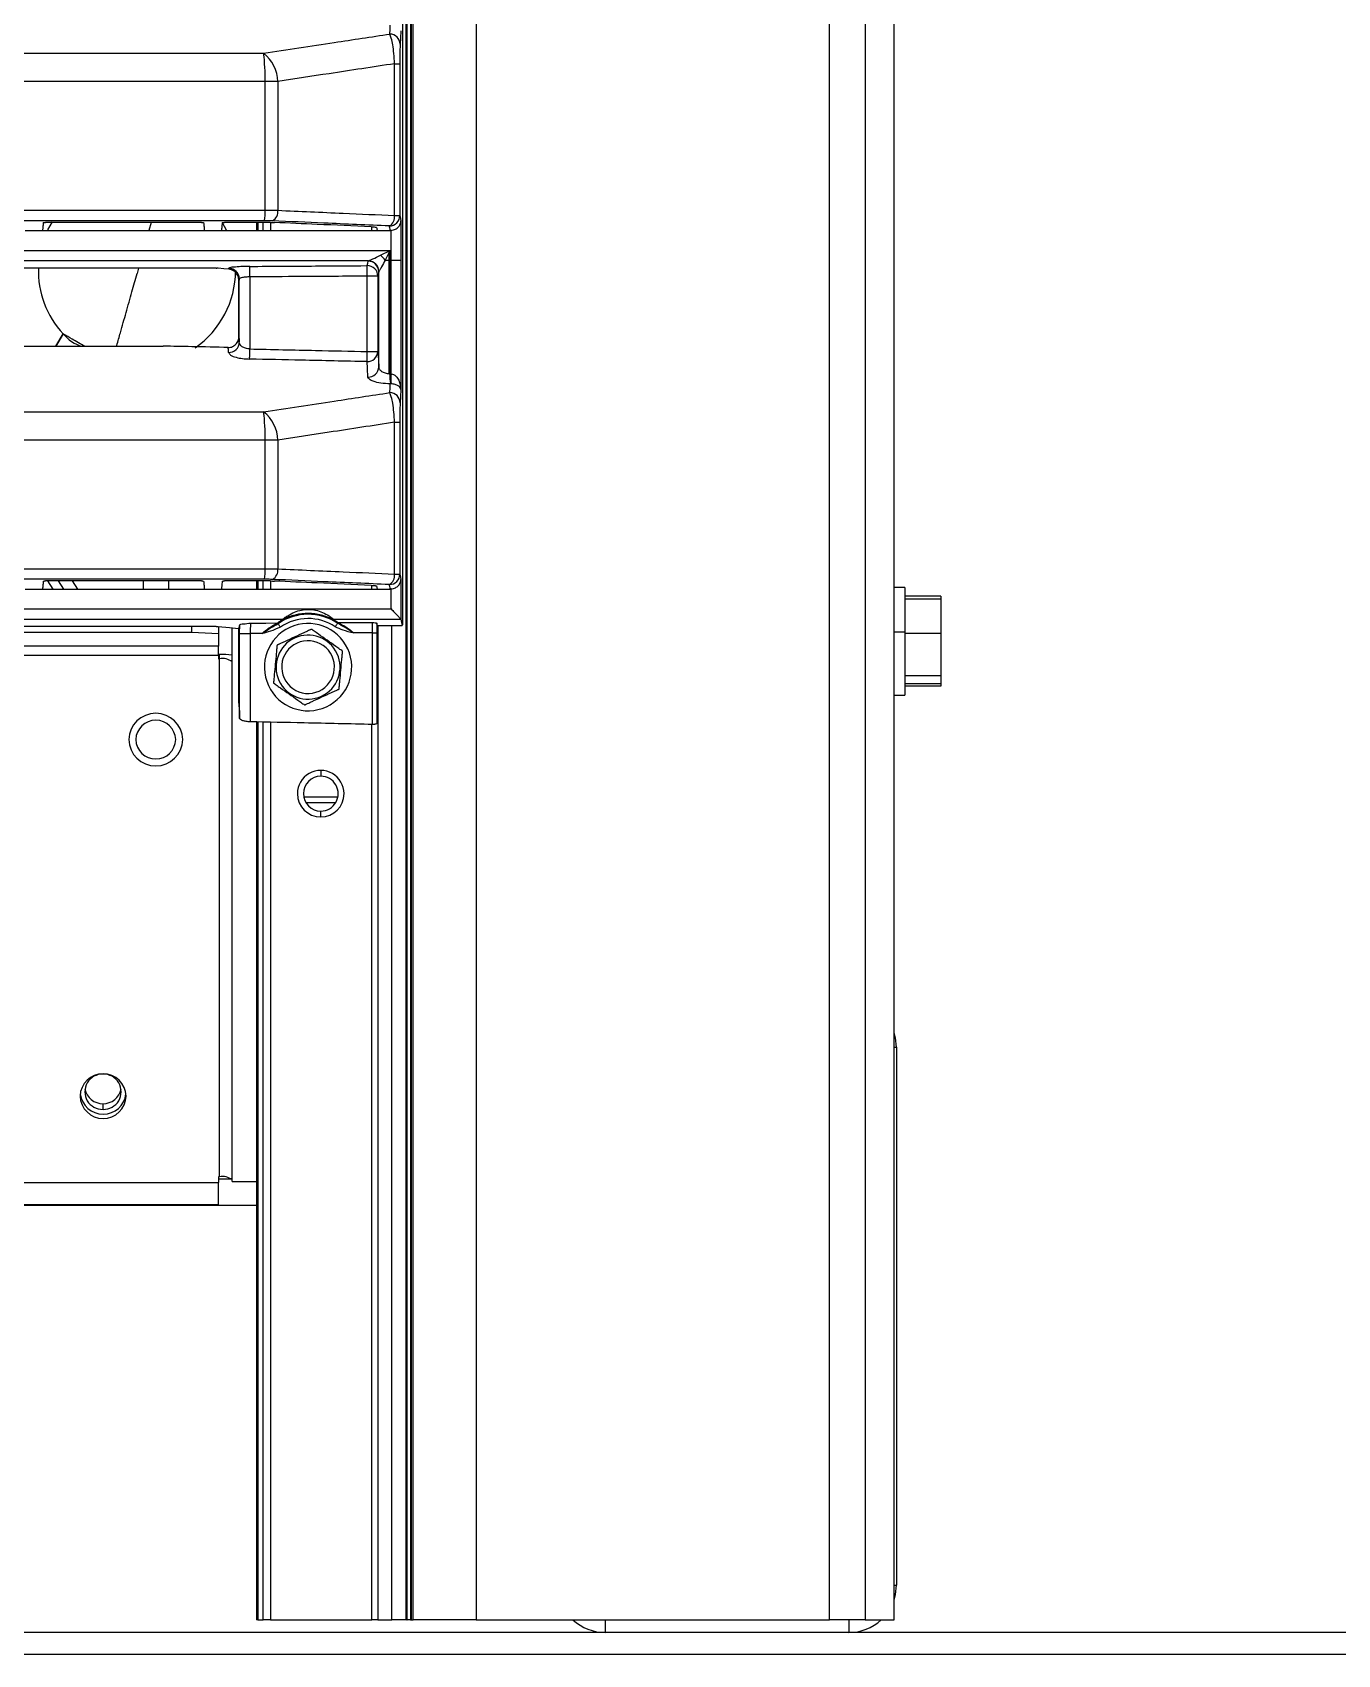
# Model space of a CAD drawing. Header units: millimetres. Extents: x 126 to 938, y 244 to 707.
# Drawn here: x 793.47 to 801.32, y 256.86 to 266.62 of the extents above; entities that cross this region are included whole.
import ezdxf

# ---------------------------------------------------------------- set-up
doc = ezdxf.new("R2010")
doc.units = ezdxf.units.MM

msp = doc.modelspace()

# ---------------------------------------------------------------- linework, layer by layer
at = {"color": 7, "linetype": 'Continuous', "lineweight": 25}
for p, q in [((795.7217, 275.4961), (795.7217, 257.0665)), ((795.7219, 275.4961), (795.7219, 257.0665)), ((795.7251, 257.0665), (795.7251, 275.4961)), ((795.7441, 275.4961), (795.7441, 257.0665)), ((795.7492, 275.4961), (795.7492, 257.0665)), ((795.7493, 275.4961), (795.7493, 257.0665)), ((795.7601, 257.0665), (795.7601, 275.4961)), ((796.1401, 275.4961), (796.1401, 257.0665)), ((795.719, 257.0665), (795.719, 275.2418)), ((798.267, 257.0665), (798.267, 274.9327)), ((798.4823, 274.855), (798.4823, 257.0665)), ((798.6555, 257.0665), (798.6555, 274.8484)), ((798.6555, 257.0665), (798.6555, 274.8484)), ((795.6966, 269.5157), (795.6966, 263.057)), ((795.6489, 265.5224), (795.6489, 266.4359)), ((795.6489, 266.4359), (795.6806, 266.4359)), ((795.6806, 266.4359), (795.6806, 265.5224)), ((794.8695, 265.5544), (794.8695, 266.3288)), ((794.9459, 266.3288), (794.8695, 266.3288)), ((794.9459, 266.3288), (794.9459, 265.5534)), ((794.4875, 265.4807), (793.5482, 265.4807)), ((793.5628, 265.436), (793.5896, 265.4842)), ((794.1834, 265.4807), (794.1702, 265.4323)), ((794.6106, 265.4795), (794.6345, 265.436)), ((794.8994, 265.4807), (794.6251, 265.4807)), ((794.8182, 265.4807), (794.8182, 265.4323)), ((794.825, 265.4807), (794.825, 265.4323)), ((794.858, 265.4323), (794.858, 265.4807)), ((794.902, 265.4806), (794.902, 265.4323)), ((795.6489, 265.5224), (795.6806, 265.5224)), ((795.687, 265.4905), (795.687, 265.2538)), ((793.426, 265.4323), (793.53, 265.4323)), ((793.53, 265.4323), (794.504, 265.4323)), ((794.504, 265.4323), (794.6069, 265.4323)), ((794.6069, 265.4323), (795.5442, 265.4323)), ((795.5113, 265.4323), (795.5113, 265.4543)), ((795.5442, 265.4323), (795.6229, 265.4323)), ((795.6284, 265.2538), (795.6284, 265.4326)), ((795.5635, 265.2829), (795.6221, 265.312)), ((795.6172, 265.3022), (795.5925, 265.2538)), ((795.6221, 265.312), (795.6172, 265.3022)), ((795.6172, 265.2538), (795.6172, 265.3022)), ((795.6221, 265.312), (795.6221, 265.2538)), ((794.5753, 265.2061), (787.544, 265.2061)), ((794.1079, 265.2061), (794.0987, 265.1726)), ((795.5537, 264.6102), (795.5537, 265.1839)), ((795.5925, 265.2538), (795.6172, 265.2538)), ((795.6172, 265.2538), (795.6221, 265.2538)), ((795.6172, 264.5696), (795.6172, 265.2538)), ((795.6284, 265.2538), (795.6221, 265.2538)), ((795.6221, 265.2538), (795.6221, 264.5695)), ((795.6284, 264.5692), (795.6284, 265.2538)), ((795.6284, 265.2538), (795.687, 265.2538)), ((795.687, 265.2538), (795.687, 264.4753)), ((794.7123, 265.1307), (794.7087, 265.152)), ((794.7123, 264.7938), (794.7123, 265.1307)), ((794.7143, 264.7589), (794.7143, 265.1408)), ((794.7778, 265.1525), (794.7778, 264.7185)), ((795.5483, 265.157), (795.4849, 265.157)), ((795.4849, 264.703), (795.4849, 265.157)), ((795.5483, 265.157), (795.5483, 264.703)), ((793.6531, 264.81), (793.6086, 264.7356)), ((793.6535, 264.8095), (793.6094, 264.7356)), ((787.544, 264.7356), (794.2552, 264.7356)), ((795.4849, 264.703), (795.5483, 264.703)), ((795.6172, 264.5696), (795.621, 264.5695)), ((795.6489, 263.3634), (795.6489, 264.2769)), ((795.6489, 264.2769), (795.6806, 264.2769)), ((795.6806, 264.2769), (795.6806, 263.3634)), ((794.8695, 263.3954), (794.8695, 264.1698)), ((794.9459, 264.1698), (794.8695, 264.1698)), ((794.9459, 264.1698), (794.9459, 263.3944)), ((794.4875, 263.3217), (793.5482, 263.3217)), ((793.5602, 263.3217), (793.5912, 263.2733)), ((793.6251, 263.3217), (793.6561, 263.2733)), ((793.7421, 263.2733), (793.7111, 263.3217)), ((794.1353, 263.3217), (794.1353, 263.2733)), ((794.2877, 263.3217), (794.2877, 263.2733)), ((794.8994, 263.3217), (794.6251, 263.3217)), ((794.8182, 263.3217), (794.8182, 263.2733)), ((794.825, 263.3217), (794.825, 263.2733)), ((794.858, 263.2733), (794.858, 263.3217)), ((794.902, 263.3216), (794.902, 263.2733)), ((795.6489, 263.3634), (795.6806, 263.3634)), ((795.687, 263.3315), (795.687, 263.0898)), ((793.426, 263.2733), (793.53, 263.2733)), ((793.53, 263.2733), (794.504, 263.2733)), ((794.504, 263.2733), (794.6069, 263.2733)), ((794.6069, 263.2733), (795.5442, 263.2733)), ((795.5113, 263.2733), (795.5113, 263.2953)), ((795.5442, 263.2733), (795.6229, 263.2733)), ((795.6284, 263.153), (795.6284, 263.2736)), ((798.72, 263.2827), (798.6555, 263.2827)), ((798.72, 263.282), (798.6555, 263.282)), ((798.72, 263.2827), (798.72, 263.282)), ((798.72, 263.282), (798.72, 263.0137)), ((798.9359, 263.2299), (798.72, 263.2299)), ((798.9359, 263.2299), (798.9359, 263.2129)), ((787.544, 263.153), (795.6284, 263.153)), ((798.9359, 263.2129), (798.72, 263.2129)), ((798.9359, 263.2129), (798.9359, 263.0047)), ((794.5753, 263.0471), (787.544, 263.0471)), ((794.4294, 263.0118), (794.4294, 263.0471)), ((794.5882, 263.0472), (794.5882, 263.0035)), ((794.6711, 259.7058), (794.6711, 263.0393)), ((794.7123, 262.5863), (794.7123, 263.0358)), ((794.9852, 263.0923), (794.9587, 263.0727)), ((795.2944, 263.0748), (795.2704, 263.0923)), ((795.687, 263.0898), (795.2818, 263.0898)), ((795.5442, 262.522), (795.5442, 263.0544)), ((795.5472, 263.0544), (795.5472, 257.0665)), ((795.6323, 257.0665), (795.6323, 263.0545)), ((795.687, 263.0898), (795.687, 263.0898)), ((795.6966, 263.057), (795.6941, 263.0545)), ((794.5882, 262.9294), (780.5003, 262.9294)), ((794.4294, 263.0118), (780.659, 263.0118)), ((794.5882, 263.0035), (794.4294, 263.0118)), ((794.5882, 263.0035), (794.5882, 262.9294)), ((794.5882, 262.873), (794.5882, 262.9294)), ((794.7165, 263.0046), (794.78, 263.0046)), ((794.7165, 262.4941), (794.7165, 263.0046)), ((794.78, 263.0046), (794.78, 262.4739)), ((795.5165, 263.0093), (795.5419, 263.0093)), ((795.5165, 262.4578), (795.5165, 263.0093)), ((795.5419, 263.0093), (795.5419, 262.4647)), ((798.72, 263.0137), (798.6555, 263.0137)), ((798.72, 263.0137), (798.72, 262.6343)), ((798.9359, 263.0047), (798.72, 263.0047)), ((798.9359, 263.0047), (798.9359, 262.75)), ((794.5882, 262.873), (780.5003, 262.873)), ((794.5882, 262.88), (794.5949, 262.88)), ((794.5882, 262.873), (794.5882, 262.8537)), ((794.5882, 262.8537), (794.5949, 262.8537)), ((794.5949, 262.8537), (794.5949, 262.88)), ((794.5949, 259.7349), (794.5949, 262.8537)), ((798.9359, 262.75), (798.72, 262.75)), ((798.9359, 262.75), (798.9359, 262.7033)), ((798.6555, 262.6343), (798.72, 262.6343)), ((798.9359, 262.7033), (798.72, 262.7033)), ((798.9359, 262.6878), (798.72, 262.6878)), ((798.9359, 262.7033), (798.9359, 262.6878)), ((794.8182, 262.4731), (794.8182, 257.0665)), ((794.825, 262.473), (794.825, 257.0665)), ((794.858, 257.0665), (794.858, 262.4723)), ((794.902, 262.4713), (794.902, 257.0665)), ((795.5113, 257.0665), (795.5113, 262.4579)), ((795.2049, 262.1815), (795.2049, 262.1459)), ((795.1019, 262.022), (795.308, 262.022)), ((795.1142, 261.9887), (795.2957, 261.9887)), ((795.2049, 261.9008), (795.2049, 261.9364)), ((798.6555, 260.5152), (798.6692, 260.5152)), ((798.6692, 260.5152), (798.6692, 257.2757)), ((793.894, 260.1745), (793.894, 260.1401)), ((794.5949, 259.7349), (794.5882, 259.7349)), ((794.5882, 259.7349), (794.5882, 259.699)), ((794.5882, 259.722), (794.6665, 259.722)), ((794.6711, 259.7058), (794.8182, 259.7058)), ((780.5003, 259.699), (794.5882, 259.699)), ((794.5882, 259.5672), (794.5882, 259.699)), ((794.8182, 259.5607), (780.2697, 259.5607)), ((780.5003, 259.5672), (794.5882, 259.5672)), ((798.6555, 257.2757), (798.6692, 257.2757)), ((794.825, 257.0665), (794.8182, 257.0665)), ((794.825, 257.0665), (794.858, 257.0665)), ((794.902, 257.0665), (794.858, 257.0665)), ((794.902, 257.0665), (795.5113, 257.0665)), ((795.5472, 257.0665), (795.5113, 257.0665)), ((795.5472, 257.0665), (795.6323, 257.0665)), ((795.719, 257.0665), (795.6323, 257.0665)), ((795.7217, 257.0665), (795.719, 257.0665)), ((795.7219, 257.0665), (795.7217, 257.0665)), ((795.7219, 257.0665), (795.7251, 257.0665)), ((795.7441, 257.0665), (795.7251, 257.0665)), ((795.7441, 257.0665), (795.7492, 257.0665)), ((795.7493, 257.0665), (795.7492, 257.0665)), ((795.7493, 257.0665), (795.7601, 257.0665)), ((796.1401, 257.0665), (795.7601, 257.0665)), ((796.1401, 257.0665), (798.267, 257.0665)), ((796.9166, 257.0665), (796.9166, 256.9905)), ((798.4823, 257.0665), (798.267, 257.0665)), ((798.384, 257.0665), (798.384, 256.9905)), ((798.4823, 257.0665), (798.6555, 257.0665)), ((798.6555, 257.0665), (798.6555, 257.0665)), ((846.4803, 256.9905), (770.2803, 256.9905)), ((846.4803, 256.8576), (770.2803, 256.8576))]:
    msp.add_line(p, q, dxfattribs=at)
at = {"color": 7, "linetype": 'Continuous', "lineweight": 25, "flags": 128}
for points in [[(795.6203, 266.6145), (795.622, 266.6443), (795.6234, 266.6677)], [(795.687, 266.6343), (795.6844, 266.5892), (795.6824, 266.5538)], [(787.544, 266.4989), (789.5941, 266.4989), (791.6434, 266.4989), (793.2527, 266.499), (794.8606, 266.499)], [(794.8695, 266.3288), (792.4297, 266.3288), (789.9875, 266.3287), (787.544, 266.3287)], [(787.544, 265.5544), (789.9873, 265.5544), (792.4298, 265.5544), (794.8695, 265.5544)], [(794.8654, 265.4911), (792.4271, 265.4911), (789.9862, 265.4911), (787.544, 265.4911)], [(795.6806, 265.5224), (795.6842, 265.5045), (795.687, 265.4905)], [(787.544, 265.312), (790.2389, 265.312), (792.9325, 265.312), (795.6221, 265.312)], [(795.4915, 265.2488), (792.8451, 265.2488), (790.1954, 265.2488), (787.544, 265.2488)], [(794.5869, 265.2063), (794.6221, 265.203), (794.6497, 265.2003)], [(794.7778, 265.1525), (794.7777, 265.1642), (794.7777, 265.1755), (794.7776, 265.186), (794.7775, 265.1954), (794.7775, 265.2033), (794.7775, 265.2095), (794.7774, 265.2137), (794.7774, 265.2158)], [(795.4844, 265.2203), (795.4874, 265.2353), (795.4898, 265.2471)], [(795.4849, 265.157), (795.4848, 265.1687), (795.4847, 265.18), (795.4846, 265.1905), (795.4846, 265.1999), (795.4845, 265.2078), (795.4845, 265.214), (795.4845, 265.2182), (795.4844, 265.2203)], [(795.5537, 265.1839), (795.5507, 265.1688), (795.5483, 265.157)], [(794.7123, 264.7938), (794.7134, 264.7742), (794.7143, 264.7589)], [(794.7765, 264.6577), (794.7766, 264.6614), (794.7767, 264.6666), (794.7769, 264.6731), (794.777, 264.6807), (794.7772, 264.6893), (794.7774, 264.6986), (794.7776, 264.7084), (794.7778, 264.7185)], [(795.4835, 264.6422), (795.4835, 264.6459), (795.4837, 264.6511), (795.4838, 264.6576), (795.484, 264.6652), (795.4842, 264.6738), (795.4844, 264.6831), (795.4846, 264.6929), (795.4849, 264.703)], [(795.5483, 264.703), (795.5513, 264.6511), (795.5537, 264.6102)], [(795.4888, 264.5495), (795.4858, 264.6014), (795.4835, 264.6422)], [(795.6203, 264.4555), (795.622, 264.4853), (795.6234, 264.5087)], [(795.687, 264.4753), (795.6844, 264.4302), (795.6824, 264.3948)], [(787.544, 264.3399), (789.5941, 264.3399), (791.6434, 264.3399), (793.2527, 264.3399), (794.8606, 264.34)], [(794.8695, 264.1698), (792.4297, 264.1698), (789.9875, 264.1697), (787.544, 264.1697)], [(787.544, 263.3954), (789.9873, 263.3954), (792.4298, 263.3954), (794.8695, 263.3954)], [(794.8654, 263.3321), (792.4271, 263.3321), (789.9862, 263.3321), (787.544, 263.3321)], [(795.6806, 263.3634), (795.6842, 263.3455), (795.687, 263.3315)], [(794.9741, 263.0898), (792.4997, 263.0898), (790.0225, 263.0898), (787.544, 263.0898)], [(794.5869, 263.0473), (794.6551, 263.0408), (794.7087, 263.0357)], [(794.7824, 263.0679), (794.8736, 263.0685), (794.9453, 263.0689)], [(794.9618, 263.0437), (794.959, 263.0477), (794.9563, 263.0516), (794.9538, 263.0552), (794.9517, 263.0583), (794.9499, 263.0609), (794.9485, 263.0629), (794.9477, 263.0641), (794.9473, 263.0646)], [(795.2916, 263.0458), (795.2943, 263.0499), (795.297, 263.0538), (795.2994, 263.0574), (795.3015, 263.0606), (795.3033, 263.0632), (795.3046, 263.0652), (795.3055, 263.0664), (795.3058, 263.0669)], [(795.3078, 263.0712), (795.424, 263.072), (795.5153, 263.0726)], [(795.5442, 263.0544), (795.6281, 263.0545), (795.6941, 263.0545)], [(794.8516, 263.0051), (794.8115, 263.0048), (794.78, 263.0046)], [(795.5165, 263.0093), (795.4525, 263.0089), (795.4022, 263.0086)], [(794.7126, 262.562), (794.7148, 262.524), (794.7165, 262.4941)], [(795.2112, 262.6232), (795.2109, 262.6238), (795.2106, 262.6244), (795.2103, 262.625), (795.21, 262.6256), (795.2097, 262.6263), (795.2095, 262.6269), (795.2092, 262.6275), (795.2089, 262.6281)], [(795.5438, 262.4977), (795.5428, 262.4792), (795.5419, 262.4647)], [(798.6692, 260.5152), (798.6637, 260.5709), (798.6555, 260.6026)], [(798.6555, 257.1883), (798.6637, 257.2201), (798.6692, 257.2757)]]:
    msp.add_lwpolyline(points, dxfattribs=at)
at = {"color": 7, "linetype": 'Continuous', "lineweight": 25}
for centre, radius, start, end in [((795.6199, 266.552), 0.0625, 1.57979, 89.63225), ((793.7554, 266.3563), 1.1143, 358.58478, 7.35442), ((794.7223, 266.3231), 0.2238, 1.45169, 51.79876), ((794.5907, 265.5405), 0.2791, 349.81962, 2.85901), ((794.8833, 265.545), 0.0631, 299.63284, 7.62208), ((795.5864, 265.514), 0.0631, 299.64466, 7.66666), ((795.6172, 265.5226), 0.0635, 270.37647, 359.79657), ((795.4289, 265.1198), 0.2116, 39.3259, 50.46237), ((794.0661, 265.1898), 0.5611, 178.27544, 222.67469), ((794.1238, 265.1924), 0.5686, 304.74377, 359.63822), ((794.6508, 265.1406), 0.0635, 0.20314, 90.34488), ((795.4849, 265.1568), 0.0635, 0.20986, 90.38632), ((795.4902, 265.1836), 0.0635, 0.20666, 90.38412), ((795.4905, 265.1847), 0.064, 0.67877, 89.14821), ((793.8244, 264.9418), 0.2146, 217.85839, 254.58633), ((794.6517, 264.7606), 0.0626, 268.02483, 358.35746), ((795.4858, 264.7048), 0.0626, 267.90172, 358.34911), ((795.4911, 264.6121), 0.0626, 267.90172, 358.34911), ((796.0852, 264.5572), 0.4643, 178.48602, 185.99601), ((795.9821, 264.5532), 0.3604, 177.40525, 187.07985), ((795.9864, 264.5343), 0.3596, 174.42839, 184.08188), ((795.6199, 264.393), 0.0625, 1.57754, 89.64012), ((793.7554, 264.1973), 1.1143, 358.58478, 7.35442), ((794.7223, 264.1641), 0.2238, 1.45169, 51.79876), ((794.5907, 263.3815), 0.2791, 349.81822, 2.86041), ((794.8834, 263.386), 0.0631, 299.62724, 7.62768), ((795.5864, 263.355), 0.0631, 299.64125, 7.67006), ((795.6172, 263.3636), 0.0635, 270.37103, 359.802), ((795.1282, 262.8031), 0.3179, 56.05111, 124.67676), ((795.1282, 262.8031), 0.2629, 114.74402, 294.74402), ((794.9454, 263.0939), 0.025, 269.77342, 301.99582), ((795.1282, 262.8031), 0.2925, 56.04668, 124.68019), ((794.9743, 263.1145), 0.0248, 269.61116, 296.16223), ((795.1282, 262.8031), 0.2629, 294.74402, 114.74402), ((795.2813, 263.1146), 0.0248, 243.97353, 271.08334), ((795.3074, 263.0963), 0.0251, 238.80168, 270.90797), ((795.1282, 262.8031), 0.1927, 114.74401, 294.74401), ((795.1282, 262.8031), 0.1588, 114.74364, 294.74444), ((793.8832, 262.4449), 1.2807, 24.60575, 24.84737), ((795.1282, 262.8031), 0.1927, 294.74401, 114.74401), ((795.1282, 262.8031), 0.1588, 294.74364, 114.74444), ((794.5968, 262.2561), 0.6238, 83.15754, 90.17207), ((794.6127, 262.7653), 0.0902, 49.60718, 101.36902), ((794.2115, 262.3624), 0.1626, 1.50469, 178.49531), ((794.2115, 262.3633), 0.1201, 1.59842, 178.40158), ((794.2115, 262.3709), 0.1626, 181.50252, 358.49748), ((794.2115, 262.37), 0.1201, 181.59646, 358.40354), ((795.2044, 262.0411), 0.1403, 359.99757, 180.00243), ((795.2049, 262.0411), 0.1048, 90.00163, 269.99837), ((795.2049, 262.0411), 0.1048, 269.99837, 90.00163), ((795.2044, 262.0411), 0.1403, 180, 0), ((793.8945, 260.216), 0.1385, 1.59652, 178.40348), ((793.8911, 260.2462), 0.1062, 88.40234, 271.59766), ((793.897, 260.2462), 0.1062, 268.39924, 91.60076), ((793.8945, 260.2238), 0.1385, 181.59908, 358.40092), ((793.8945, 260.2505), 0.1389, 187.23208, 352.76792), ((793.8924, 260.283), 0.1086, 190.42098, 270.85796), ((793.8957, 260.283), 0.1086, 269.13511, 349.58595), ((794.6127, 259.6465), 0.0902, 49.6185, 101.3661), ((796.9166, 257.2757), 0.2853, 227.16409, 269.99776), ((798.384, 257.2757), 0.2853, 270.00104, 312.83591)]:
    msp.add_arc(centre, radius, start, end, dxfattribs=at)
for points, knots in [([(794.8606, 266.499), (795.0024, 266.5207), (795.2556, 266.5594), (795.5089, 266.5977), (795.6203, 266.6145)], [0, 0, 0, 0, 0.560013, 1, 1, 1, 1]), ([(795.6489, 266.4359), (795.6478, 266.4564), (795.6457, 266.4948), (795.6388, 266.5461), (795.6318, 266.5857), (795.6236, 266.6064), (795.6203, 266.6145)], [0, 0, 0, 0, 0.339843, 0.632774, 0.855599, 1, 1, 1, 1]), ([(795.6824, 266.5538), (795.6821, 266.5473), (795.6814, 266.5303), (795.681, 266.5028), (795.6807, 266.47), (795.6807, 266.4477), (795.6806, 266.4359)], [0, 0, 0, 0, 0.1653963, 0.4312572, 0.6995606, 1, 1, 1, 1]), ([(795.6489, 266.4359), (795.5177, 266.416), (795.2833, 266.3805), (795.049, 266.3446), (794.9459, 266.3288)], [0, 0, 0, 0, 0.5599894, 1, 1, 1, 1]), ([(793.5347, 265.4795), (793.5342, 265.4741), (793.5333, 265.4653), (793.5321, 265.4531), (793.5311, 265.4427), (793.5304, 265.4358), (793.53, 265.4323)], [0, 0, 0, 0, 0.339944, 0.559967, 0.779977, 1, 1, 1, 1]), ([(793.5347, 265.4795), (793.5349, 265.4796), (793.5353, 265.4799), (793.5367, 265.4801), (793.5386, 265.4803), (793.541, 265.4805), (793.5441, 265.4806), (793.5465, 265.4806), (793.5482, 265.4807)], [0, 0, 0, 0, 0.038898, 0.116835, 0.304568, 0.462722, 0.636934, 1, 1, 1, 1]), ([(794.4875, 265.4807), (794.489, 265.4806), (794.4918, 265.4806), (794.4953, 265.4805), (794.4977, 265.4801), (794.4989, 265.48), (794.4992, 265.4797), (794.4993, 265.4796)], [0, 0, 0, 0, 0.372918, 0.701551, 0.894435, 0.965093, 1, 1, 1, 1]), ([(794.4993, 265.4796), (794.5002, 265.4708), (794.5018, 265.455), (794.5034, 265.4393), (794.504, 265.4323)], [0, 0, 0, 0, 0.559986, 1, 1, 1, 1]), ([(794.6116, 265.4795), (794.6111, 265.4741), (794.6102, 265.4653), (794.609, 265.4531), (794.6079, 265.4427), (794.6072, 265.4358), (794.6069, 265.4323)], [0, 0, 0, 0, 0.3400293, 0.5599695, 0.7800473, 1, 1, 1, 1]), ([(794.6116, 265.4795), (794.6117, 265.4796), (794.6122, 265.4799), (794.6136, 265.48), (794.6155, 265.4803), (794.6179, 265.4805), (794.621, 265.4806), (794.6235, 265.4806), (794.6251, 265.4807)], [0, 0, 0, 0, 0.039491, 0.11795, 0.3056, 0.463994, 0.638263, 1, 1, 1, 1]), ([(794.9146, 265.4901), (794.9056, 265.4904), (794.8893, 265.491), (794.8729, 265.4911), (794.8654, 265.4911)], [0, 0, 0, 0, 0.544723, 1, 1, 1, 1]), ([(794.8695, 265.5544), (794.8825, 265.5543), (794.908, 265.5543), (794.9335, 265.5537), (794.9459, 265.5534)], [0, 0, 0, 0, 0.51293, 1, 1, 1, 1]), ([(794.8994, 265.4807), (794.9041, 265.4806), (794.9132, 265.4806), (794.9223, 265.4803), (794.9267, 265.4801)], [0, 0, 0, 0, 0.512987, 1, 1, 1, 1]), ([(795.6176, 265.4591), (795.4863, 265.4649), (795.252, 265.4752), (795.0177, 265.4855), (794.9146, 265.4901)], [0, 0, 0, 0, 0.559999, 1, 1, 1, 1]), ([(795.5089, 265.4544), (795.4002, 265.4592), (795.2061, 265.4677), (795.0121, 265.4763), (794.9267, 265.4801)], [0, 0, 0, 0, 0.559995, 1, 1, 1, 1]), ([(794.9459, 265.5534), (795.0771, 265.5476), (795.3115, 265.5372), (795.5458, 265.5269), (795.6489, 265.5224)], [0, 0, 0, 0, 0.559996, 1, 1, 1, 1]), ([(795.6284, 265.4326), (795.6328, 265.4332), (795.6417, 265.4345), (795.6573, 265.4408), (795.6728, 265.4526), (795.6845, 265.4708), (795.6862, 265.4841), (795.687, 265.4905)], [0, 0, 0, 0, 0.1481651, 0.2986486, 0.5582997, 0.7867772, 1, 1, 1, 1]), ([(795.5089, 265.4544), (795.5131, 265.4542), (795.5208, 265.4539), (795.5303, 265.4527), (795.537, 265.4521), (795.5397, 265.4505), (795.5406, 265.4499)], [0, 0, 0, 0, 0.388766, 0.713671, 0.897687, 1, 1, 1, 1]), ([(795.5406, 265.4499), (795.5413, 265.4466), (795.5425, 265.4408), (795.5436, 265.4349), (795.5442, 265.4323)], [0, 0, 0, 0, 0.559971, 1, 1, 1, 1]), ([(795.6229, 265.4323), (795.6219, 265.4373), (795.6202, 265.4463), (795.6184, 265.4552), (795.6176, 265.4591)], [0, 0, 0, 0, 0.559862, 1, 1, 1, 1]), ([(795.6284, 265.4326), (795.6274, 265.4325), (795.6256, 265.4323), (795.6237, 265.4323), (795.6229, 265.4323)], [0, 0, 0, 0, 0.559602, 1, 1, 1, 1]), ([(795.4915, 265.2488), (795.4927, 265.2492), (795.4959, 265.2505), (795.5047, 265.2546), (795.5276, 265.2653), (795.5484, 265.2755), (795.5635, 265.2829)], [0, 0, 0, 0, 0.048842, 0.129519, 0.365515, 1, 1, 1, 1]), ([(793.9757, 264.7356), (793.9761, 264.737), (793.984, 264.764), (794.0031, 264.8313), (794.0336, 264.939), (794.0667, 265.0577), (794.0885, 265.1361), (794.0987, 265.1726)], [0, 0, 0, 0, 0.009834, 0.185949, 0.462199, 0.749537, 1, 1, 1, 1]), ([(794.5753, 265.2061), (794.5772, 265.2061), (794.5811, 265.2061), (794.585, 265.2062), (794.5869, 265.2063)], [0, 0, 0, 0, 0.505002, 1, 1, 1, 1]), ([(794.6497, 265.2003), (794.6498, 265.201), (794.6501, 265.2023), (794.6503, 265.2035), (794.6505, 265.2041)], [0, 0, 0, 0, 0.559585, 1, 1, 1, 1]), ([(794.7087, 265.152), (794.7055, 265.1591), (794.6994, 265.1726), (794.6801, 265.1921), (794.6615, 265.1971), (794.6497, 265.2003)], [0, 0, 0, 0, 0.292698, 0.549806, 1, 1, 1, 1]), ([(794.7774, 265.2158), (794.7595, 265.2156), (794.727, 265.2153), (794.6877, 265.2115), (794.6623, 265.2102), (794.6531, 265.2055), (794.6505, 265.2041)], [0, 0, 0, 0, 0.418853, 0.759017, 0.930714, 1, 1, 1, 1]), ([(794.7774, 265.2158), (794.9094, 265.2166), (795.1451, 265.218), (795.3807, 265.2196), (795.4844, 265.2203)], [0, 0, 0, 0, 0.56, 1, 1, 1, 1]), ([(795.4898, 265.2471), (795.49, 265.2475), (795.4904, 265.2482), (795.4911, 265.2486), (795.4915, 265.2488)], [0, 0, 0, 0, 0.459628, 1, 1, 1, 1]), ([(795.5545, 265.1855), (795.5543, 265.1852), (795.5539, 265.1847), (795.5538, 265.1841), (795.5537, 265.1839)], [0, 0, 0, 0, 0.5976616, 1, 1, 1, 1]), ([(795.5925, 265.2538), (795.5855, 265.2404), (795.5751, 265.2203), (795.5629, 265.1987), (795.5573, 265.1892), (795.5553, 265.1865), (795.5545, 265.1855)], [0, 0, 0, 0, 0.581319, 0.868006, 0.95326, 1, 1, 1, 1]), ([(794.7143, 265.1408), (794.7139, 265.1389), (794.7133, 265.1356), (794.7126, 265.1322), (794.7123, 265.1307)], [0, 0, 0, 0, 0.560104, 1, 1, 1, 1]), ([(794.7778, 265.1525), (794.77, 265.1523), (794.7585, 265.1519), (794.7435, 265.1505), (794.7319, 265.1485), (794.721, 265.1472), (794.7159, 265.1424), (794.7143, 265.1408)], [0, 0, 0, 0, 0.35679, 0.527667, 0.683183, 0.899382, 1, 1, 1, 1]), ([(795.4849, 265.157), (795.3529, 265.1561), (795.1172, 265.1546), (794.8815, 265.1531), (794.7778, 265.1525)], [0, 0, 0, 0, 0.560001, 1, 1, 1, 1]), ([(793.655, 264.8101), (793.6546, 264.8096), (793.6542, 264.809), (793.6537, 264.8094), (793.6535, 264.8095)], [0, 0, 0, 0, 0.772031, 1, 1, 1, 1]), ([(793.7843, 264.7341), (793.7717, 264.7413), (793.7463, 264.7557), (793.7029, 264.7806), (793.6727, 264.7992), (793.655, 264.8101)], [0, 0, 0, 0, 0.290519, 0.584551, 1, 1, 1, 1]), ([(794.6479, 264.7278), (794.6522, 264.7279), (794.6607, 264.7283), (794.6731, 264.7322), (794.6844, 264.7385), (794.6974, 264.7496), (794.7096, 264.7681), (794.7114, 264.7852), (794.7123, 264.7938)], [0, 0, 0, 0, 0.1251239, 0.2507597, 0.3760891, 0.5012403, 0.7505707, 1, 1, 1, 1]), ([(794.2568, 264.7356), (794.2565, 264.7356), (794.256, 264.7356), (794.2555, 264.7356), (794.2552, 264.7356)], [0, 0, 0, 0, 0.5604521, 1, 1, 1, 1]), ([(794.6479, 264.7278), (794.5749, 264.7293), (794.4445, 264.7319), (794.3142, 264.7345), (794.2568, 264.7356)], [0, 0, 0, 0, 0.560008, 1, 1, 1, 1]), ([(794.6496, 264.6981), (794.6493, 264.7036), (794.6487, 264.7135), (794.6481, 264.7234), (794.6479, 264.7278)], [0, 0, 0, 0, 0.560019, 1, 1, 1, 1]), ([(794.6496, 264.6981), (794.6533, 264.6922), (794.6636, 264.6759), (794.6967, 264.6678), (794.7345, 264.6596), (794.762, 264.6584), (794.7765, 264.6577)], [0, 0, 0, 0, 0.146654, 0.407435, 0.685515, 1, 1, 1, 1]), ([(794.7778, 264.7185), (794.7734, 264.7189), (794.7647, 264.7195), (794.7525, 264.7225), (794.7413, 264.7267), (794.7296, 264.7332), (794.7179, 264.7432), (794.7154, 264.754), (794.7143, 264.7589)], [0, 0, 0, 0, 0.161328, 0.322142, 0.46229, 0.599957, 0.820546, 1, 1, 1, 1]), ([(794.7778, 264.7185), (794.9098, 264.7157), (795.1455, 264.7107), (795.3812, 264.7054), (795.4849, 264.703)], [0, 0, 0, 0, 0.560004, 1, 1, 1, 1]), ([(795.4835, 264.6422), (795.3515, 264.6452), (795.1159, 264.6506), (794.8802, 264.6556), (794.7765, 264.6577)], [0, 0, 0, 0, 0.560005, 1, 1, 1, 1]), ([(795.5537, 264.6102), (795.5539, 264.6085), (795.5541, 264.6063), (795.5547, 264.6041), (795.5549, 264.6035), (795.5549, 264.6033), (795.5549, 264.6033), (795.5557, 264.6008), (795.5596, 264.5931), (795.5689, 264.5846), (795.5807, 264.578), (795.5919, 264.5737), (795.6041, 264.5707), (795.6128, 264.57), (795.6172, 264.5696)], [0, 0, 0, 0, 0.063926, 0.080847, 0.085357, 0.086583, 0.086976, 0.087207, 0.180689, 0.400963, 0.538533, 0.678288, 0.839009, 1, 1, 1, 1]), ([(795.6234, 264.5087), (795.6041, 264.5095), (795.5689, 264.5108), (795.5274, 264.5212), (795.4977, 264.5321), (795.4912, 264.5447), (795.4888, 264.5495)], [0, 0, 0, 0, 0.392449, 0.717181, 0.893069, 1, 1, 1, 1]), ([(795.621, 264.5695), (795.6212, 264.5695), (795.6216, 264.5695), (795.6219, 264.5695), (795.6221, 264.5695)], [0, 0, 0, 0, 0.55966, 1, 1, 1, 1]), ([(795.6221, 264.5695), (795.6233, 264.5694), (795.6254, 264.5694), (795.6275, 264.5692), (795.6284, 264.5692)], [0, 0, 0, 0, 0.5598353, 1, 1, 1, 1]), ([(795.6245, 264.5087), (795.6243, 264.5087), (795.6239, 264.5087), (795.6235, 264.5087), (795.6234, 264.5087)], [0, 0, 0, 0, 0.559775, 1, 1, 1, 1]), ([(795.6276, 264.5087), (795.627, 264.5087), (795.626, 264.5087), (795.6249, 264.5087), (795.6245, 264.5087)], [0, 0, 0, 0, 0.561111, 1, 1, 1, 1]), ([(795.687, 264.4753), (795.6859, 264.4792), (795.6835, 264.4882), (795.67, 264.4983), (795.6552, 264.5043), (795.6403, 264.5076), (795.632, 264.5083), (795.6276, 264.5087)], [0, 0, 0, 0, 0.163464, 0.374429, 0.655167, 0.822126, 1, 1, 1, 1]), ([(795.6284, 264.5692), (795.6334, 264.5679), (795.644, 264.5653), (795.6609, 264.5524), (795.6813, 264.5236), (795.6848, 264.4944), (795.687, 264.4753)], [0, 0, 0, 0, 0.129207, 0.272909, 0.523848, 1, 1, 1, 1]), ([(794.8606, 264.34), (795.0024, 264.3617), (795.2556, 264.4004), (795.5089, 264.4387), (795.6203, 264.4555)], [0, 0, 0, 0, 0.560013, 1, 1, 1, 1]), ([(795.6489, 264.2769), (795.6478, 264.2974), (795.6457, 264.3358), (795.6388, 264.3871), (795.6318, 264.4267), (795.6236, 264.4474), (795.6203, 264.4555)], [0, 0, 0, 0, 0.3398537, 0.6327937, 0.8556249, 1, 1, 1, 1]), ([(795.6824, 264.3948), (795.6821, 264.3883), (795.6814, 264.3713), (795.681, 264.3438), (795.6807, 264.311), (795.6807, 264.2887), (795.6806, 264.2769)], [0, 0, 0, 0, 0.1653963, 0.4312572, 0.6995606, 1, 1, 1, 1]), ([(795.6489, 264.2769), (795.5177, 264.257), (795.2833, 264.2215), (795.049, 264.1856), (794.9459, 264.1698)], [0, 0, 0, 0, 0.5599894, 1, 1, 1, 1]), ([(793.5347, 263.3205), (793.5342, 263.3151), (793.5333, 263.3063), (793.5321, 263.2941), (793.5311, 263.2837), (793.5304, 263.2768), (793.53, 263.2733)], [0, 0, 0, 0, 0.340069, 0.559967, 0.779977, 1, 1, 1, 1]), ([(793.5347, 263.3205), (793.5349, 263.3206), (793.5353, 263.3209), (793.5367, 263.3211), (793.5386, 263.3213), (793.541, 263.3215), (793.5441, 263.3216), (793.5465, 263.3216), (793.5482, 263.3217)], [0, 0, 0, 0, 0.038898, 0.116835, 0.304568, 0.462722, 0.636934, 1, 1, 1, 1]), ([(794.4875, 263.3217), (794.489, 263.3216), (794.4918, 263.3216), (794.4953, 263.3215), (794.4977, 263.3211), (794.4989, 263.321), (794.4992, 263.3207), (794.4993, 263.3206)], [0, 0, 0, 0, 0.373002, 0.701709, 0.894699, 0.965373, 1, 1, 1, 1]), ([(794.4993, 263.3206), (794.5002, 263.3118), (794.5018, 263.296), (794.5034, 263.2803), (794.504, 263.2733)], [0, 0, 0, 0, 0.559986, 1, 1, 1, 1]), ([(794.6116, 263.3205), (794.6111, 263.3151), (794.6102, 263.3063), (794.609, 263.2941), (794.6079, 263.2837), (794.6072, 263.2768), (794.6069, 263.2733)], [0, 0, 0, 0, 0.3400293, 0.5599695, 0.7800473, 1, 1, 1, 1]), ([(794.6116, 263.3205), (794.6117, 263.3206), (794.6122, 263.3209), (794.6136, 263.321), (794.6155, 263.3213), (794.6179, 263.3215), (794.621, 263.3216), (794.6235, 263.3216), (794.6251, 263.3217)], [0, 0, 0, 0, 0.039491, 0.11795, 0.3056, 0.463994, 0.638263, 1, 1, 1, 1]), ([(794.9146, 263.3311), (794.9056, 263.3314), (794.8893, 263.332), (794.8729, 263.3321), (794.8654, 263.3321)], [0, 0, 0, 0, 0.544723, 1, 1, 1, 1]), ([(794.8695, 263.3954), (794.8825, 263.3953), (794.908, 263.3953), (794.9335, 263.3947), (794.9459, 263.3944)], [0, 0, 0, 0, 0.51293, 1, 1, 1, 1]), ([(794.8994, 263.3217), (794.9041, 263.3216), (794.9132, 263.3216), (794.9223, 263.3213), (794.9267, 263.3211)], [0, 0, 0, 0, 0.512987, 1, 1, 1, 1]), ([(795.6176, 263.3001), (795.4863, 263.3059), (795.252, 263.3162), (795.0177, 263.3265), (794.9146, 263.3311)], [0, 0, 0, 0, 0.559999, 1, 1, 1, 1]), ([(795.5089, 263.2954), (795.4002, 263.3002), (795.2061, 263.3087), (795.0121, 263.3173), (794.9267, 263.3211)], [0, 0, 0, 0, 0.559995, 1, 1, 1, 1]), ([(794.9459, 263.3944), (795.0771, 263.3886), (795.3115, 263.3782), (795.5458, 263.3679), (795.6489, 263.3634)], [0, 0, 0, 0, 0.559996, 1, 1, 1, 1]), ([(795.6284, 263.2736), (795.6328, 263.2742), (795.6417, 263.2755), (795.6573, 263.2818), (795.6728, 263.2936), (795.6845, 263.3118), (795.6862, 263.3251), (795.687, 263.3315)], [0, 0, 0, 0, 0.148163, 0.298619, 0.558307, 0.786781, 1, 1, 1, 1]), ([(795.5089, 263.2954), (795.5131, 263.2952), (795.5208, 263.2949), (795.5303, 263.2937), (795.537, 263.2931), (795.5397, 263.2915), (795.5406, 263.2909)], [0, 0, 0, 0, 0.388766, 0.713671, 0.897687, 1, 1, 1, 1]), ([(795.5406, 263.2909), (795.5413, 263.2876), (795.5425, 263.2818), (795.5436, 263.2759), (795.5442, 263.2733)], [0, 0, 0, 0, 0.559971, 1, 1, 1, 1]), ([(795.6229, 263.2733), (795.6219, 263.2783), (795.6202, 263.2873), (795.6184, 263.2962), (795.6176, 263.3001)], [0, 0, 0, 0, 0.559862, 1, 1, 1, 1]), ([(795.6284, 263.2736), (795.6274, 263.2735), (795.6256, 263.2733), (795.6237, 263.2733), (795.6229, 263.2733)], [0, 0, 0, 0, 0.559643, 1, 1, 1, 1]), ([(794.9741, 263.0898), (794.9747, 263.0902), (794.9762, 263.0915), (794.9804, 263.0948), (794.9902, 263.1022), (795.0119, 263.1173), (795.0456, 263.1349), (795.0883, 263.148), (795.1315, 263.152), (795.1746, 263.1472), (795.2164, 263.1337), (795.2487, 263.1161), (795.2686, 263.1014), (795.2776, 263.0942), (795.2807, 263.0909), (795.2818, 263.0898)], [0, 0, 0, 0, 0.0066194, 0.0177134, 0.047333, 0.1157086, 0.2527194, 0.3832484, 0.509779, 0.6357078, 0.7655474, 0.8978443, 0.9602206, 0.9856448, 1, 1, 1, 1]), ([(795.2704, 263.0923), (795.2701, 263.0925), (795.269, 263.0931), (795.2658, 263.0947), (795.2579, 263.0986), (795.2387, 263.1068), (795.1958, 263.1208), (795.1297, 263.1294), (795.0632, 263.1216), (795.0192, 263.1077), (794.9989, 263.0992), (794.9902, 263.095), (794.9868, 263.0932), (794.9856, 263.0925), (794.9852, 263.0923)], [0, 0, 0, 0, 0.004364, 0.012719, 0.035553, 0.094058, 0.224883, 0.493058, 0.762732, 0.897693, 0.960692, 0.986126, 0.995266, 1, 1, 1, 1]), ([(795.6284, 263.153), (795.6351, 263.1463), (795.6479, 263.1334), (795.6654, 263.1152), (795.6776, 263.1016), (795.6847, 263.0937), (795.6865, 263.0907), (795.687, 263.0898)], [0, 0, 0, 0, 0.328718, 0.632153, 0.87849, 0.962902, 1, 1, 1, 1]), ([(794.5753, 263.0471), (794.5772, 263.0471), (794.5811, 263.0471), (794.585, 263.0472), (794.5869, 263.0473)], [0, 0, 0, 0, 0.505002, 1, 1, 1, 1]), ([(794.7087, 263.0357), (794.7093, 263.0357), (794.7106, 263.0357), (794.7118, 263.0358), (794.7123, 263.0358)], [0, 0, 0, 0, 0.559736, 1, 1, 1, 1]), ([(794.7123, 263.0358), (794.7131, 263.0399), (794.7146, 263.0473), (794.7161, 263.0548), (794.7167, 263.058)], [0, 0, 0, 0, 0.559864, 1, 1, 1, 1]), ([(794.7165, 263.0046), (794.7165, 263.0148), (794.7166, 263.0326), (794.7167, 263.0504), (794.7167, 263.058)], [0, 0, 0, 0, 0.5705154, 1, 1, 1, 1]), ([(794.7167, 263.058), (794.7188, 263.059), (794.7256, 263.0624), (794.7482, 263.0642), (794.7679, 263.0663), (794.7824, 263.0679)], [0, 0, 0, 0, 0.104272, 0.337588, 1, 1, 1, 1]), ([(794.7824, 263.0679), (794.7821, 263.0658), (794.7812, 263.0591), (794.7808, 263.0456), (794.7802, 263.0266), (794.7801, 263.0123), (794.78, 263.0046)], [0, 0, 0, 0, 0.100395, 0.322455, 0.636435, 1, 1, 1, 1]), ([(794.8516, 263.0051), (794.86, 263.0127), (794.8766, 263.0278), (794.9031, 263.046), (794.9244, 263.0583), (794.9376, 263.065), (794.9428, 263.0676), (794.9446, 263.0686), (794.9453, 263.0689)], [0, 0, 0, 0, 0.299094, 0.589405, 0.84705, 0.945883, 0.980318, 1, 1, 1, 1]), ([(794.8516, 263.0051), (794.8685, 263.0166), (794.8996, 263.0377), (794.9324, 263.0562), (794.9473, 263.0646)], [0, 0, 0, 0, 0.543282, 1, 1, 1, 1]), ([(794.9618, 263.0437), (794.9419, 263.0348), (794.9062, 263.0188), (794.8684, 263.0093), (794.8516, 263.0051)], [0, 0, 0, 0, 0.558525, 1, 1, 1, 1]), ([(794.9453, 263.0689), (794.9503, 263.0729), (794.9596, 263.0803), (794.9695, 263.0868), (794.9741, 263.0898)], [0, 0, 0, 0, 0.53905, 1, 1, 1, 1]), ([(794.9587, 263.0727), (794.9574, 263.0718), (794.9537, 263.0691), (794.9499, 263.0664), (794.9473, 263.0646)], [0, 0, 0, 0, 0.32317, 1, 1, 1, 1]), ([(795.1492, 263.0309), (795.1488, 263.0308), (795.1473, 263.03), (795.1439, 263.0285), (795.1384, 263.0259), (795.1246, 263.0197), (795.0934, 263.0052), (795.0647, 262.992), (795.0453, 262.9831)], [0, 0, 0, 0, 0.011163, 0.044056, 0.097522, 0.170178, 0.4407, 1, 1, 1, 1]), ([(795.336, 262.8989), (795.3359, 262.899), (795.3354, 262.8993), (795.3337, 262.9005), (795.3286, 262.9041), (795.3153, 262.9135), (795.286, 262.9342), (795.2429, 262.9647), (795.1996, 262.9953), (795.1701, 263.0161), (795.1567, 263.0256), (795.1515, 263.0293), (795.1497, 263.0305), (795.1493, 263.0309), (795.1492, 263.0309)], [0, 0, 0, 0, 0.0017418, 0.0069392, 0.0274988, 0.0847736, 0.2193833, 0.4985795, 0.7774425, 0.9139028, 0.9720742, 0.9929367, 0.9982281, 1, 1, 1, 1]), ([(795.2818, 263.0898), (795.2869, 263.0864), (795.2958, 263.0805), (795.3042, 263.074), (795.3078, 263.0712)], [0, 0, 0, 0, 0.578178, 1, 1, 1, 1]), ([(795.4022, 263.0086), (795.3808, 263.0134), (795.3426, 263.0221), (795.3072, 263.0386), (795.2916, 263.0458)], [0, 0, 0, 0, 0.5614197, 1, 1, 1, 1]), ([(795.3058, 263.0669), (795.3032, 263.0686), (795.2994, 263.0713), (795.2956, 263.074), (795.2944, 263.0748)], [0, 0, 0, 0, 0.676775, 1, 1, 1, 1]), ([(795.4022, 263.0086), (795.3852, 263.0198), (795.3538, 263.0406), (795.3209, 263.0586), (795.3058, 263.0669)], [0, 0, 0, 0, 0.5432969, 1, 1, 1, 1]), ([(795.3078, 263.0712), (795.3084, 263.0709), (795.3103, 263.0699), (795.3155, 263.0674), (795.3288, 263.0608), (795.3502, 263.0489), (795.377, 263.031), (795.3937, 263.0161), (795.4022, 263.0086)], [0, 0, 0, 0, 0.019677, 0.05416, 0.152985, 0.410543, 0.70089, 1, 1, 1, 1]), ([(795.5153, 263.0726), (795.521, 263.0717), (795.5289, 263.0705), (795.5381, 263.0695), (795.5408, 263.0679), (795.5416, 263.0674)], [0, 0, 0, 0, 0.649751, 0.899351, 1, 1, 1, 1]), ([(795.5165, 263.0093), (795.5165, 263.017), (795.5166, 263.0313), (795.5162, 263.0503), (795.5161, 263.0637), (795.5155, 263.0705), (795.5153, 263.0726)], [0, 0, 0, 0, 0.363846, 0.67808, 0.900084, 1, 1, 1, 1]), ([(795.5442, 263.0544), (795.5437, 263.0568), (795.5428, 263.0611), (795.5419, 263.0655), (795.5416, 263.0674)], [0, 0, 0, 0, 0.560162, 1, 1, 1, 1]), ([(795.5416, 263.0674), (795.5417, 263.0572), (795.5419, 263.0378), (795.5419, 263.0184), (795.5419, 263.0093)], [0, 0, 0, 0, 0.528602, 1, 1, 1, 1]), ([(795.687, 263.0898), (795.6883, 263.0832), (795.6907, 263.0714), (795.693, 263.0597), (795.6941, 263.0545)], [0, 0, 0, 0, 0.559982, 1, 1, 1, 1]), ([(794.9414, 262.9352), (794.9414, 262.9351), (794.9414, 262.9345), (794.9412, 262.9324), (794.9406, 262.9261), (794.9391, 262.91), (794.9358, 262.8742), (794.931, 262.8216), (794.9261, 262.7689), (794.9228, 262.7329), (794.9213, 262.7166), (794.9207, 262.7102), (794.9205, 262.708), (794.9205, 262.7075), (794.9205, 262.7074)], [0, 0, 0, 0, 0.00175, 0.006956, 0.027523, 0.084773, 0.219414, 0.498588, 0.777447, 0.913895, 0.972083, 0.992935, 0.998221, 1, 1, 1, 1]), ([(795.0453, 262.9831), (795.0259, 262.9741), (794.9971, 262.9608), (794.9659, 262.9465), (794.9522, 262.9401), (794.9467, 262.9376), (794.9433, 262.936), (794.9418, 262.9354), (794.9414, 262.9352)], [0, 0, 0, 0, 0.5602217, 0.8307499, 0.9030215, 0.9562006, 0.9889155, 1, 1, 1, 1]), ([(795.315, 262.6711), (795.315, 262.6712), (795.3151, 262.6717), (795.3153, 262.6738), (795.3159, 262.6801), (795.3173, 262.6963), (795.3206, 262.732), (795.3255, 262.7846), (795.3303, 262.8374), (795.3336, 262.8733), (795.3351, 262.8897), (795.3357, 262.8961), (795.3359, 262.8982), (795.336, 262.8987), (795.336, 262.8989)], [0, 0, 0, 0, 0.0017526, 0.0069586, 0.0274995, 0.0847722, 0.2193869, 0.498587, 0.7774475, 0.9138925, 0.9720829, 0.9929351, 0.9982189, 1, 1, 1, 1]), ([(794.9205, 262.7074), (794.9206, 262.7073), (794.921, 262.707), (794.9227, 262.7058), (794.9279, 262.7021), (794.9411, 262.6928), (794.9704, 262.672), (795.0136, 262.6416), (795.0568, 262.611), (795.0863, 262.5901), (795.0997, 262.5807), (795.105, 262.5769), (795.1067, 262.5757), (795.1072, 262.5754), (795.1073, 262.5753)], [0, 0, 0, 0, 0.001736, 0.006954, 0.027499, 0.084752, 0.219398, 0.49858, 0.777443, 0.913882, 0.972074, 0.992937, 0.998207, 1, 1, 1, 1]), ([(795.2112, 262.6232), (795.2305, 262.6322), (795.2593, 262.6454), (795.2906, 262.6598), (795.3043, 262.6661), (795.3098, 262.6687), (795.3131, 262.6702), (795.3147, 262.6709), (795.315, 262.6711)], [0, 0, 0, 0, 0.560222, 0.830798, 0.903069, 0.956201, 0.988895, 1, 1, 1, 1]), ([(794.7123, 262.5863), (794.7123, 262.5837), (794.7123, 262.5786), (794.7124, 262.5717), (794.7125, 262.5662), (794.7126, 262.5632), (794.7126, 262.562)], [0, 0, 0, 0, 0.328061, 0.622077, 0.853887, 1, 1, 1, 1]), ([(795.1073, 262.5753), (795.1077, 262.5755), (795.1092, 262.5762), (795.1125, 262.5778), (795.1181, 262.5803), (795.1318, 262.5866), (795.1631, 262.601), (795.1918, 262.6143), (795.2112, 262.6232)], [0, 0, 0, 0, 0.011164, 0.044058, 0.097505, 0.170186, 0.440721, 1, 1, 1, 1]), ([(794.78, 262.4739), (794.7759, 262.4741), (794.7677, 262.4744), (794.7525, 262.4761), (794.7373, 262.4797), (794.722, 262.4844), (794.718, 262.4915), (794.7165, 262.4941)], [0, 0, 0, 0, 0.179024, 0.354965, 0.657515, 0.873259, 1, 1, 1, 1]), ([(795.5165, 262.4578), (795.3791, 262.4609), (795.1336, 262.4665), (794.888, 262.4717), (794.78, 262.4739)], [0, 0, 0, 0, 0.5600025, 1, 1, 1, 1]), ([(795.5419, 262.4647), (795.5417, 262.4641), (795.5413, 262.4628), (795.5386, 262.461), (795.535, 262.4596), (795.5304, 262.4586), (795.526, 262.4581), (795.5213, 262.4577), (795.5181, 262.4577), (795.5165, 262.4578)], [0, 0, 0, 0, 0.067428, 0.149141, 0.340894, 0.489414, 0.652952, 0.825374, 1, 1, 1, 1]), ([(795.5438, 262.4977), (795.5439, 262.4989), (795.544, 262.5019), (795.5441, 262.5074), (795.5441, 262.5143), (795.5442, 262.5194), (795.5442, 262.522)], [0, 0, 0, 0, 0.145659, 0.376546, 0.671369, 1, 1, 1, 1])]:
    msp.add_open_spline(points, degree=3, knots=knots, dxfattribs=at)

doc.saveas('drawing.dxf')
